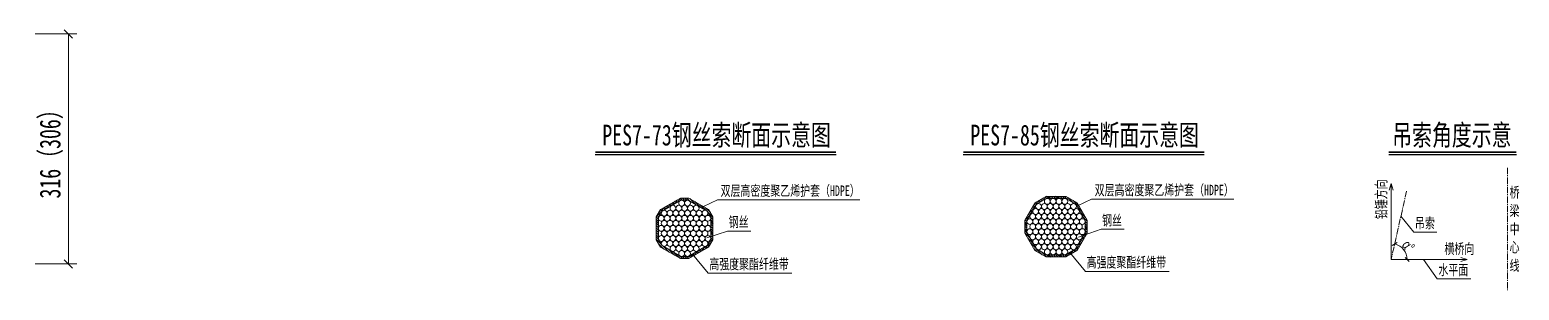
# Model space of a CAD drawing. Header units: millimetres. Extents: x -104738 to 101062, y 171417 to 258501.
# Drawn here: x -94857 to -93069, y 171511 to 171824 of the extents above; entities that cross this region are included whole.
import ezdxf
from ezdxf.enums import TextEntityAlignment as Align

# ---------------------------------------------------------------- set-up
doc = ezdxf.new("R2010")
doc.units = ezdxf.units.MM
doc.linetypes.add('CENTER2', pattern=[28.575, 19.05, -3.175, 3.175, -3.175])
doc.layers.get('Defpoints').update_dxf_attribs({"color": 8})
for name, color, linetype, lineweight in [('中心线', 2, 'CENTER2', 15), ('标注', 4, 'Continuous', 13), ('标注线及字体', 2, 'Continuous', 15), ('细实线', 4, 'Continuous', 15)]:
    doc.layers.add(name, color=color, linetype=linetype, lineweight=lineweight)
doc.styles.add('111', font='', dxfattribs={"width": 0.7})
doc.styles.get('111').set_extended_font_data('仿宋_GB2312')
doc.dimstyles.new('200', dxfattribs={"dimscale": 0, "dimtxt": 2.5, "dimasz": 1, "dimexe": 1, "dimexo": 1, "dimgap": 0.6, "dimtad": 1, "dimdec": 0, "dimlfac": 0.1, "dimdsep": 46, "dimtxsty": '111', "dimblk": 'OBLIQUE', "dimcen": 0, "dimclrd": 4, "dimclre": 4, "dimclrt": 4, "dimadec": 1, "dimazin": 2, "dimtfac": 1, "dimtdec": 0, "dimtix": 1, "dimtmove": 2, "dimatfit": 3, "dimfxl": 4, "dimfxlon": 1, "dimtolj": 1, "dimlwd": -1, "dimlwe": -1, "dimarcsym": 0})
pattern_1 = [(135, (-6446.2416, -4982.2805), (-1.347038418, -1.347038418), [])]

# ---------------------------------------------------------------- blocks, each defined once
blk = doc.blocks.new('_Oblique')
at = {"color": 0, "linetype": 'ByBlock', "lineweight": -2}
blk.add_line((-0.5, -0.5), (0.5, 0.5), dxfattribs=at)
blk = doc.blocks.new('*D26')
at = {"layer": 'Defpoints', "color": 0}
for p in [(-93204.2, 171630.5), (-93222.7, 171548.3), (-93222.7, 171548.3), (-93204.7, 171554.7), (-93131.4, 171548.3)]:
    blk.add_point(p, dxfattribs=at)
at = {"layer": '细实线', "color": 4}
blk.add_arc((-93222.7, 171548.3), 19.1, 0, 77.361, dxfattribs=at)
at = {"layer": '细实线', "color": 4, "xscale": 5, "yscale": 5, "zscale": 5}
for p, rotation in [((-93218.5, 171566.9), 167.3609627882182), ((-93203.6, 171548.3), 270)]:
    blk.add_blockref('_Oblique', p, dxfattribs=dict(at, rotation=rotation))
at = {"layer": '细实线', "color": 4, "insert": (-93202.2, 171564.7), "char_height": 12.5, "attachment_point": 5, "rotation": 308.6805, "style": '111'}
blk.add_mtext('α°', dxfattribs=at)
blk = doc.blocks.new('*D31')
at = {"layer": 'Defpoints', "color": 0}
for p in [(-94867.8, 171819.2), (-94867.8, 171543), (-94810.2, 171543)]:
    blk.add_point(p, dxfattribs=at)
at = {"layer": '细实线', "color": 4}
for p, q in [((-94850.2, 171819.2), (-94800.2, 171819.2)), ((-94810.2, 171819.2), (-94810.2, 171543)), ((-94850.2, 171543), (-94800.2, 171543))]:
    blk.add_line(p, q, dxfattribs=at)
at = {"layer": '细实线', "color": 4, "xscale": 10, "yscale": 10, "zscale": 10}
for p, rotation in [((-94810.2, 171819.2), 90), ((-94810.2, 171543), 270)]:
    blk.add_blockref('_Oblique', p, dxfattribs=dict(at, rotation=rotation))
at = {"layer": '细实线', "color": 4, "insert": (-94830.6, 171681.1), "char_height": 25, "attachment_point": 5, "rotation": 90, "style": '111'}
blk.add_mtext('\\A1;316（306）', dxfattribs=at)

msp = doc.modelspace()

# ---------------------------------------------------------------- hatches: boundary and pattern name
at = {"ltscale": 0.8}
h = msp.add_hatch(dxfattribs=at)
h.set_pattern_fill('ANSI31', color=8, scale=0.6, angle=90, style=0)
h.set_pattern_definition(pattern_1)
h.paths.add_polyline_path([(-94104.7, 171599.4), (-94099.6, 171608.3), (-94075.8, 171622), (-94065.6, 171622), (-94041.8, 171608.3), (-94036.7, 171599.4), (-94036.7, 171572), (-94041.8, 171563.1), (-94042.9, 171562.5), (-94044.9, 171564.2), (-94044.5, 171564.5), (-94043.7, 171564.9), (-94043.2, 171565.8), (-94039.7, 171571.8), (-94039.2, 171572.6), (-94039.2, 171573.6), (-94039.2, 171585.7), (-94039.2, 171597.8), (-94039.2, 171598.7), (-94039.7, 171599.6), (-94043.2, 171605.6), (-94043.7, 171606.4), (-94044.5, 171606.9), (-94055, 171613), (-94065.5, 171619), (-94066.3, 171619.5), (-94067.2, 171619.5), (-94074.2, 171619.5), (-94075.2, 171619.5), (-94076, 171619), (-94086.5, 171613), (-94097, 171606.9), (-94097.8, 171606.4), (-94098.2, 171605.6), (-94101.7, 171599.6), (-94102.2, 171598.7), (-94102.2, 171597.8), (-94102.2, 171585.7), (-94102.2, 171573.6), (-94102.2, 171572.6), (-94101.7, 171571.8), (-94098.2, 171565.8), (-94097.8, 171564.9), (-94097, 171564.5), (-94086.5, 171558.4), (-94076, 171552.3), (-94075.2, 171551.9), (-94074.2, 171551.9), (-94067.2, 171551.9), (-94066.3, 171551.9), (-94065.5, 171552.3), (-94055, 171558.4), (-94044.9, 171564.2), (-94042.9, 171562.5), (-94065.6, 171549.4), (-94075.8, 171549.4), (-94099.6, 171563.1), (-94104.7, 171572)])
h = msp.add_hatch(dxfattribs=at)
h.set_pattern_fill('ANSI31', color=8, scale=0.6, angle=90, style=0)
h.set_pattern_definition(pattern_1)
h.paths.add_polyline_path([(-93662.4, 171580.1), (-93662.4, 171595.4), (-93650.3, 171616.4), (-93637, 171624.1), (-93612.8, 171624.1), (-93599.5, 171616.4), (-93587.4, 171595.4), (-93587.4, 171580.1), (-93595.7, 171565.6), (-93597.7, 171567.3), (-93597.3, 171567.8), (-93593.8, 171573.9), (-93590.3, 171579.9), (-93589.9, 171580.7), (-93589.9, 171581.7), (-93589.9, 171593.8), (-93589.9, 171594.7), (-93590.3, 171595.6), (-93593.8, 171601.6), (-93597.3, 171607.7), (-93600.8, 171613.7), (-93601.3, 171614.6), (-93602.1, 171615), (-93612.6, 171621.1), (-93613.4, 171621.6), (-93614.4, 171621.6), (-93635.4, 171621.6), (-93636.3, 171621.6), (-93637.1, 171621.1), (-93647.6, 171615), (-93648.4, 171614.6), (-93648.9, 171613.7), (-93652.4, 171607.7), (-93655.9, 171601.6), (-93659.4, 171595.6), (-93659.9, 171594.7), (-93659.9, 171593.8), (-93659.9, 171581.7), (-93659.9, 171580.7), (-93659.4, 171579.9), (-93655.9, 171573.9), (-93652.4, 171567.8), (-93648.9, 171561.7), (-93648.4, 171560.9), (-93647.6, 171560.5), (-93636.3, 171553.9), (-93613.4, 171553.9), (-93602.1, 171560.5), (-93601.3, 171560.9), (-93600.8, 171561.7), (-93597.7, 171567.3), (-93595.7, 171565.6), (-93599.5, 171559.1), (-93612.8, 171551.4), (-93637, 171551.4), (-93650.3, 171559.1)])

# ---------------------------------------------------------------- linework, layer by layer
at = {"color": 4}
for p, q in [((-94177.9, 171674.3), (-93888.7, 171674.3)), ((-93736.3, 171674.3), (-93447.1, 171674.3)), ((-93225.6, 171674.3), (-93072.5, 171674.3))]:
    msp.add_line(p, q, dxfattribs=at)
at = {"color": 6, "const_width": 1.8}
for points in [[(-94177.9, 171677.3), (-93888.8, 171677.3)], [(-93736.2, 171677.3), (-93447.1, 171677.3)], [(-93225.6, 171677.3), (-93072.5, 171677.3)]]:
    msp.add_lwpolyline(points, dxfattribs=at)
at = {"layer": '中心线', "ltscale": 0.4}
for p, q in [((-93083, 171658.4), (-93083, 171511.4)), ((-93204.2, 171630.5), (-93222.7, 171548.3))]:
    msp.add_line(p, q, dxfattribs=at)
at = {"layer": '标注', "color": 1, "ltscale": 550}
for centre in [(-94074.2, 171616), (-94067.2, 171616), (-93635.4, 171618.1), (-93628.4, 171618.1), (-93621.4, 171618.1), (-93614.4, 171618.1), (-94098.7, 171597.8), (-94095.2, 171603.9), (-94091.7, 171597.8), (-94088.2, 171603.9), (-94084.7, 171609.9), (-94084.7, 171597.8), (-94081.2, 171603.9), (-94077.7, 171609.9), (-94077.7, 171597.8), (-94074.2, 171603.9), (-94070.7, 171609.9), (-94070.7, 171597.8), (-94067.2, 171603.9), (-94063.7, 171609.9), (-94063.7, 171597.8), (-94060.2, 171603.9), (-94056.7, 171609.9), (-94056.7, 171597.8), (-94053.2, 171603.9), (-94049.7, 171597.8), (-94046.2, 171603.9), (-94042.7, 171597.8), (-93652.9, 171599.9), (-93649.4, 171605.9), (-93645.9, 171612), (-93645.9, 171599.9), (-93642.4, 171605.9), (-93638.9, 171612), (-93638.9, 171599.9), (-93635.4, 171605.9), (-93631.9, 171612), (-93631.9, 171599.9), (-93628.4, 171605.9), (-93624.9, 171612), (-93624.9, 171599.9), (-93621.4, 171605.9), (-93617.9, 171612), (-93617.9, 171599.9), (-93614.4, 171605.9), (-93610.9, 171612), (-93610.9, 171599.9), (-93607.4, 171605.9), (-93603.9, 171612), (-93603.9, 171599.9), (-93600.4, 171605.9), (-93596.9, 171599.9), (-94098.7, 171585.7), (-94095.2, 171591.7), (-94095.2, 171579.6), (-94091.7, 171585.7), (-94088.2, 171591.7), (-94088.2, 171579.6), (-94084.7, 171585.7), (-94081.2, 171591.7), (-94081.2, 171579.6), (-94077.7, 171585.7), (-94074.2, 171591.7), (-94074.2, 171579.6), (-94070.7, 171585.7), (-94067.2, 171591.7), (-94067.2, 171579.6), (-94063.7, 171585.7), (-94060.2, 171591.7), (-94060.2, 171579.6), (-94056.7, 171585.7), (-94053.2, 171591.7), (-94053.2, 171579.6), (-94049.7, 171585.7), (-94046.2, 171591.7), (-94046.2, 171579.6), (-94042.7, 171585.7), (-93656.4, 171593.8), (-93656.4, 171581.7), (-93652.9, 171587.7), (-93649.4, 171593.8), (-93649.4, 171581.7), (-93645.9, 171587.7), (-93642.4, 171593.8), (-93642.4, 171581.7), (-93638.9, 171587.7), (-93635.4, 171593.8), (-93635.4, 171581.7), (-93631.9, 171587.7), (-93628.4, 171593.8), (-93628.4, 171581.7), (-93624.9, 171587.7), (-93621.4, 171593.8), (-93621.4, 171581.7), (-93617.9, 171587.7), (-93614.4, 171593.8), (-93614.4, 171581.7), (-93610.9, 171587.7), (-93607.4, 171593.8), (-93607.4, 171581.7), (-93603.9, 171587.7), (-93600.4, 171593.8), (-93600.4, 171581.7), (-93596.9, 171587.7), (-93593.4, 171593.8), (-93593.4, 171581.7), (-94098.7, 171573.6), (-94098.7, 171573.6), (-94095.2, 171567.5), (-94095.2, 171567.5), (-94091.7, 171573.6), (-94091.7, 171573.6), (-94088.2, 171567.5), (-94088.2, 171567.5), (-94084.7, 171573.6), (-94084.7, 171573.6), (-94084.7, 171561.4), (-94084.7, 171561.4), (-94081.2, 171567.5), (-94081.2, 171567.5), (-94077.7, 171573.6), (-94077.7, 171573.6), (-94077.7, 171561.4), (-94077.7, 171561.4), (-94074.2, 171567.5), (-94074.2, 171567.5), (-94070.7, 171573.6), (-94070.7, 171573.6), (-94070.7, 171561.4), (-94070.7, 171561.4), (-94067.2, 171567.5), (-94067.2, 171567.5), (-94063.7, 171573.6), (-94063.7, 171573.6), (-94063.7, 171561.4), (-94063.7, 171561.4), (-94060.2, 171567.5), (-94060.2, 171567.5), (-94056.7, 171573.6), (-94056.7, 171573.6), (-94056.7, 171561.4), (-94056.7, 171561.4), (-94053.2, 171567.5), (-94053.2, 171567.5), (-94049.7, 171573.6), (-94049.7, 171573.6), (-94046.2, 171567.5), (-94046.2, 171567.5), (-94042.7, 171573.6), (-94042.7, 171573.6), (-93652.9, 171575.6), (-93649.4, 171569.6), (-93645.9, 171575.6), (-93645.9, 171563.5), (-93642.4, 171569.6), (-93638.9, 171575.6), (-93638.9, 171563.5), (-93635.4, 171569.6), (-93631.9, 171575.6), (-93631.9, 171563.5), (-93628.4, 171569.6), (-93624.9, 171575.6), (-93624.9, 171563.5), (-93621.4, 171569.6), (-93617.9, 171575.6), (-93617.9, 171563.5), (-93614.4, 171569.6), (-93610.9, 171575.6), (-93610.9, 171563.5), (-93607.4, 171569.6), (-93603.9, 171575.6), (-93603.9, 171563.5), (-93600.4, 171569.6), (-93596.9, 171575.6), (-94074.2, 171555.4), (-94074.2, 171555.4), (-94067.2, 171555.4), (-94067.2, 171555.4), (-93635.4, 171557.4), (-93628.4, 171557.4), (-93621.4, 171557.4), (-93614.4, 171557.4)]:
    msp.add_circle(centre, 3.5, dxfattribs=at)
at = {"layer": '细实线'}
for p, q in [((-93225, 171631.7), (-93222.7, 171639.6)), ((-93222.7, 171548.3), (-93222.7, 171639.6)), ((-93220.4, 171631.7), (-93222.7, 171639.6)), ((-94031.1, 171620), (-94048, 171611.9)), ((-94031.1, 171620), (-93860.4, 171620)), ((-93582.2, 171620.9), (-93599.1, 171612.7)), ((-93582.2, 171620.9), (-93411.5, 171620.9)), ((-93195.7, 171581.2), (-93211, 171600.2)), ((-94019, 171582.5), (-94044.1, 171574.4)), ((-94019, 171582.5), (-93991.1, 171582.5)), ((-93570.7, 171584.6), (-93597.8, 171575.3)), ((-93570.7, 171584.6), (-93543.1, 171584.6)), ((-93195.7, 171581.2), (-93167.9, 171581.2)), ((-94042.4, 171532), (-94061.4, 171554.7)), ((-93589.6, 171534), (-93608.5, 171556.8)), ((-93222.7, 171548.3), (-93131.4, 171548.3)), ((-93167.5, 171524.9), (-93184, 171548.3)), ((-93139.2, 171550.6), (-93131.4, 171548.3)), ((-93139.2, 171546), (-93131.4, 171548.3)), ((-94042.4, 171532), (-93941.9, 171532)), ((-93589.6, 171534), (-93489, 171534)), ((-93167.5, 171524.9), (-93127.3, 171524.9))]:
    msp.add_line(p, q, dxfattribs=at)
for points in [[(-94036.7, 171572), (-94036.7, 171599.4), (-94041.8, 171608.3), (-94065.6, 171622), (-94075.8, 171622), (-94099.6, 171608.3), (-94104.7, 171599.4), (-94104.7, 171572), (-94099.6, 171563.1), (-94075.8, 171549.4), (-94065.6, 171549.4), (-94041.8, 171563.1)], [(-94039.2, 171572.6), (-94039.2, 171598.7), (-94043.7, 171606.4), (-94066.3, 171619.5), (-94075.2, 171619.5), (-94097.8, 171606.4), (-94102.2, 171598.7), (-94102.2, 171572.6), (-94097.8, 171564.9), (-94075.2, 171551.9), (-94066.3, 171551.9), (-94043.7, 171564.9)], [(-93599.5, 171616.4), (-93587.4, 171595.4), (-93587.4, 171580.1), (-93599.5, 171559.1), (-93612.8, 171551.4), (-93637, 171551.4), (-93650.3, 171559.1), (-93662.4, 171580.1), (-93662.4, 171595.4), (-93650.3, 171616.4), (-93637, 171624.1), (-93612.8, 171624.1)], [(-93601.3, 171614.6), (-93589.9, 171594.7), (-93589.9, 171580.7), (-93601.3, 171560.9), (-93613.4, 171553.9), (-93636.3, 171553.9), (-93648.4, 171560.9), (-93659.9, 171580.7), (-93659.9, 171594.7), (-93648.4, 171614.6), (-93636.3, 171621.6), (-93613.4, 171621.6)]]:
    msp.add_lwpolyline(points, close=True, dxfattribs=at)

# ---------------------------------------------------------------- texts
at = {"layer": '标注线及字体', "color": 0, "style": '111', "width": 0.7}
for s, p in [('PES7-73钢丝索断面示意图', (-94032.3, 171698.3)), ('PES7-85钢丝索断面示意图', (-93590.6, 171698.3)), ('吊索角度示意', (-93149.9, 171698.3))]:
    msp.add_text(s, height=25, dxfattribs=at).set_placement(p, align=Align.MIDDLE)
at = {"layer": '细实线', "color": 4, "style": '111', "width": 0.7}
for s, p in [('双层高密度聚乙烯护套（HDPE）', (-94027.5, 171624.7)), ('双层高密度聚乙烯护套（HDPE）', (-93578.6, 171625.5)), ('桥', (-93080.6, 171622.7)), ('钢丝', (-94017.7, 171587.2)), ('钢丝', (-93569.7, 171589.2)), ('吊索', (-93194.2, 171585.9)), ('梁', (-93080.6, 171600.7)), ('中', (-93080.6, 171578.7)), ('横桥向', (-93158.8, 171555)), ('心', (-93080.6, 171556.8)), ('高强度聚酯纤维带', (-94041.1, 171536.6)), ('高强度聚酯纤维带', (-93588.3, 171538.7)), ('线', (-93080.6, 171534.8)), ('水平面', (-93166, 171529.6))]:
    msp.add_text(s, height=12.5, dxfattribs=at).set_placement(p)
msp.add_text('铅锤方向', height=12.5, rotation=90, dxfattribs=at).set_placement((-93228.4, 171596.8))

# ---------------------------------------------------------------- dimensions: what is measured, and where the dimension line sits
at = {"layer": '细实线'}
dim = msp.add_linear_dim(base=(-94810.2, 171543), p1=(-94867.8, 171819.2), p2=(-94867.8, 171543), angle=90, text='316（306）', dimstyle='200', override={"dimscale": 10, "dimtxsty": '111', "dimblk": 'Oblique'}, dxfattribs=at)
dim.commit()
dim.dimension.update_dxf_attribs({"geometry": '*D31', "text_midpoint": (-94830.6, 171681.1)})
dim = msp.add_angular_dim_2l(base=(-93204.7, 171554.7), line1=((-93204.2, 171630.5), (-93222.7, 171548.3)), line2=((-93222.7, 171548.3), (-93131.4, 171548.3)), text='α°', dimstyle='200', override={"dimscale": 5, "dimtxsty": '111', "dimblk": 'Oblique'}, dxfattribs=at)
dim.commit()
dim.dimension.update_dxf_attribs({"geometry": '*D26', "text_midpoint": (-93202.2, 171564.7)})

doc.saveas('drawing.dxf')
